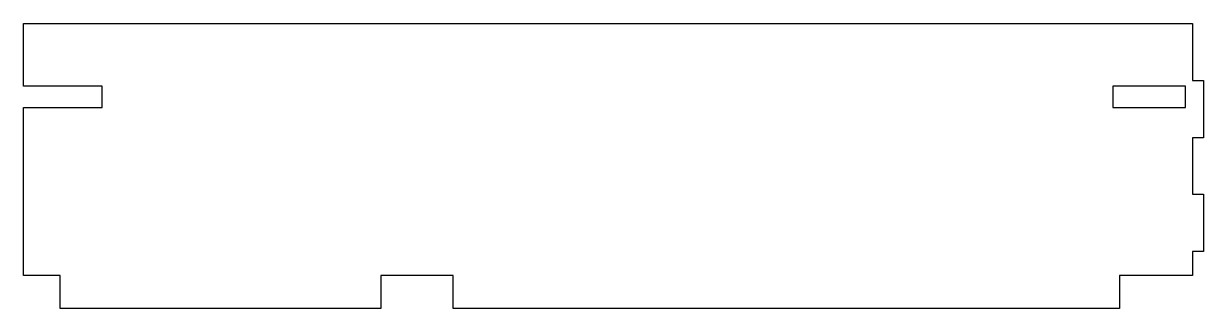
# Model space of a CAD drawing. Header units: millimetres. Extents: x 0 to 323, y 0 to 78.
import ezdxf

# ---------------------------------------------------------------- set-up
doc = ezdxf.new("R2010")
doc.units = ezdxf.units.MM
doc.layers.add('CUT', color=1, linetype='Continuous')

msp = doc.modelspace()

# ---------------------------------------------------------------- linework, layer by layer
at = {"layer": 'CUT'}
for points in [[(21.425, 60.925), (-0.075, 60.925), (-0.075, 78.075), (320.375, 78.075), (320.375, 62.475), (323.375, 62.475), (323.375, 46.725), (320.375, 46.725), (320.375, 31.275), (323.375, 31.275), (323.375, 15.525), (320.375, 15.525), (320.375, 8.925), (300.375, 8.925), (300.375, -0.075), (117.6917, -0.075), (117.6917, 8.925), (97.8417, 8.925), (97.8417, -0.075), (9.925, -0.075), (9.925, 8.925), (-0.075, 8.925), (-0.075, 55.075), (21.425, 55.075)], [(318.425, 55.075), (318.425, 60.925), (298.575, 60.925), (298.575, 55.075)]]:
    msp.add_lwpolyline(points, close=True, dxfattribs=at)

doc.saveas('drawing.dxf')
